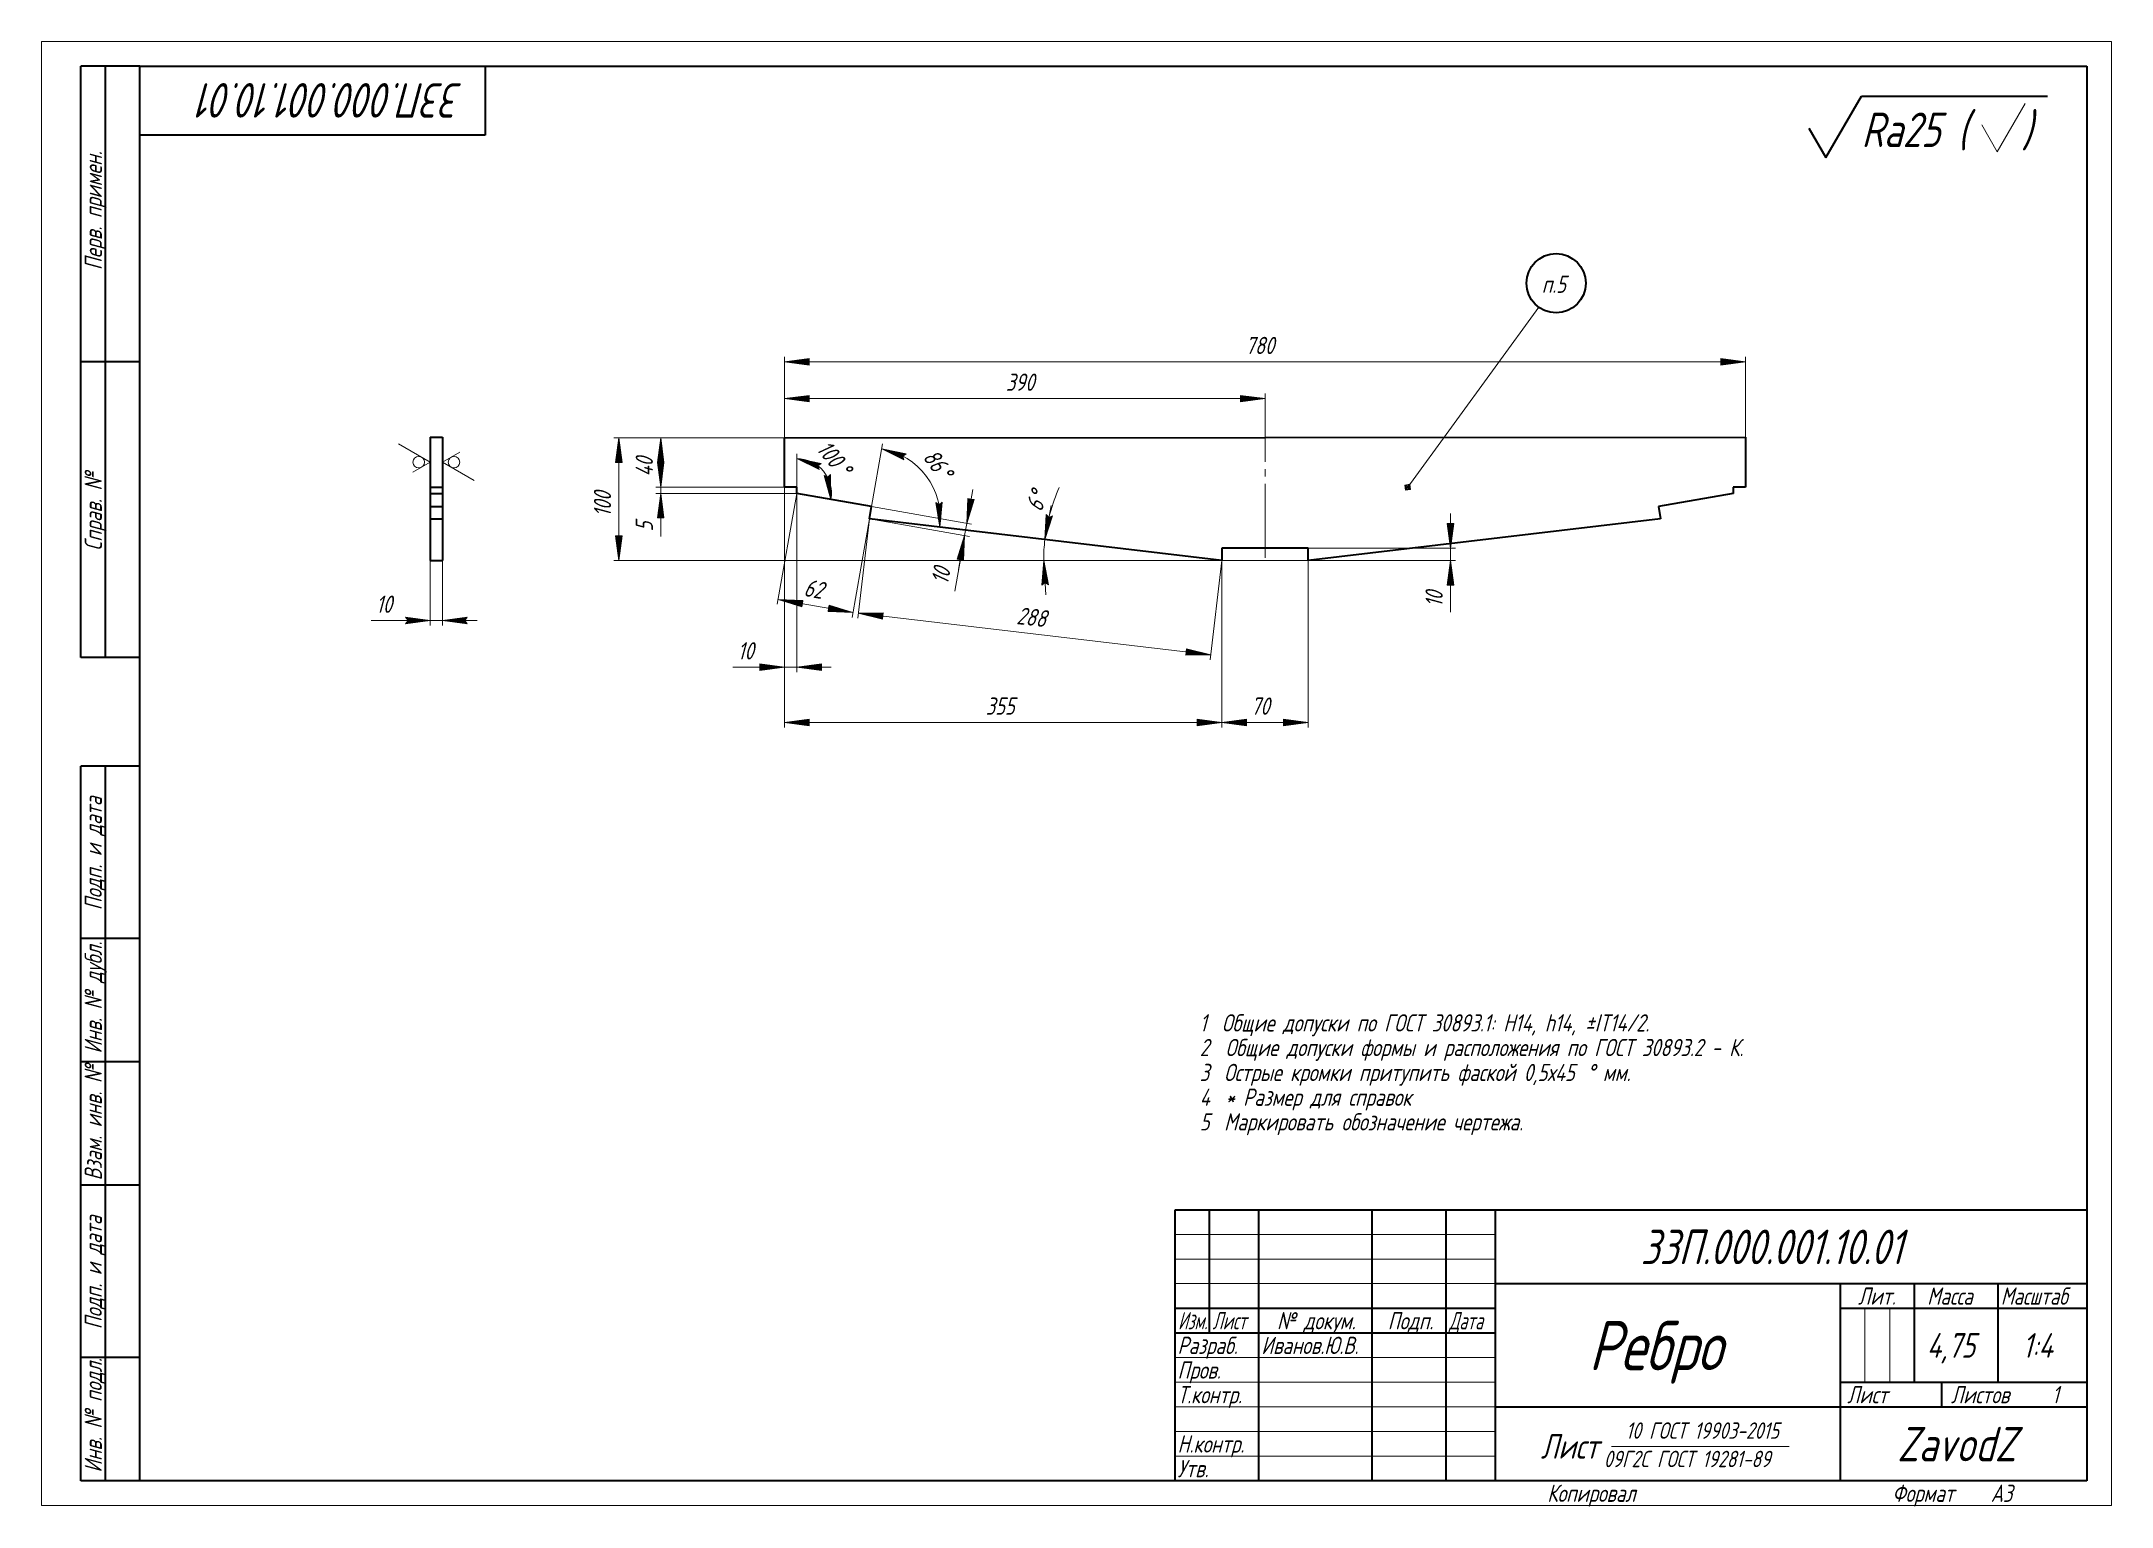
# Model space of a CAD drawing. Header units: millimetres. Extents: x 0 to 420, y 0 to 297.
import ezdxf

# ---------------------------------------------------------------- set-up
doc = ezdxf.new("R2010")
doc.units = ezdxf.units.MM
for name, pattern in [('K5LT_AXLED', [19.5, 15, -1.5, 1.5, -1.5]), ('K5LT_BASIC', [0]), ('K5LT_THIN', [0])]:
    doc.linetypes.add(name, pattern=pattern)
doc.layers.add('Системный слой', color=7, linetype='Continuous')
doc.styles.add('KDIMTEXTSTYLE', font='GOST_AU.SHX', dxfattribs={"width": 0.96, "oblique": 15, "height": 5})
doc.styles.add('KTEXTSTYLE', font='GOST_AU.SHX', dxfattribs={"width": 0.96, "height": 5})
doc.dimstyles.new('KDIMSTYLE (0.25)', dxfattribs={"dimtxt": 5, "dimasz": 1, "dimexe": 2, "dimexo": 0, "dimgap": 1, "dimtad": 1, "dimlfac": 4, "dimtxsty": 'KDIMTEXTSTYLE', "dimsah": 1, "dimcen": 0, "dimdle": 1, "dimadec": 0, "dimazin": 0, "dimtfac": 0.667, "dimtmove": 0, "dimatfit": 3, "dimfxl": 1, "dimtvp": 1, "dimtolj": 1, "dimtzin": 0, "dimarcsym": 0})

# ---------------------------------------------------------------- blocks, each defined once
blk = doc.blocks.new('D0')
at = {"layer": 'Системный слой'}
for points in [[(78.88, 179.51), (73.88, 180.17), (74.38, 179.51), (73.88, 178.85)], [(85.88, 179.51), (86.38, 180.17), (81.38, 179.51), (86.38, 178.85)]]:
    blk.add_hatch(color=7, dxfattribs=at).paths.add_polyline_path(points)
at = {"layer": 'Системный слой', "color": 7, "linetype": 'K5LT_THIN', "lineweight": 18}
for p, q in [((78.88, 191.72), (78.88, 178.51)), ((81.38, 191.72), (81.38, 178.51)), ((73.88, 179.51), (66.9, 179.51)), ((78.88, 179.51), (71.88, 179.51)), ((78.88, 179.51), (73.88, 180.17)), ((73.88, 180.17), (74.38, 179.51)), ((74.38, 179.51), (73.88, 178.85)), ((73.88, 178.85), (78.88, 179.51)), ((78.88, 179.51), (73.88, 179.51)), ((78.88, 179.51), (81.38, 179.51)), ((86.38, 180.17), (81.38, 179.51)), ((81.38, 179.51), (86.38, 178.85)), ((81.38, 179.51), (88.38, 179.51)), ((85.88, 179.51), (86.38, 180.17)), ((86.38, 178.85), (85.88, 179.51))]:
    blk.add_line(p, q, dxfattribs=at)
at = {"layer": 'Системный слой', "color": 7, "insert": (67.9, 184.58), "char_height": 2.5, "attachment_point": 1, "style": 'KTEXTSTYLE'}
blk.add_mtext('\\H3.5;\\W0.965;\\Q15;\\Q15;10', dxfattribs=at)
blk = doc.blocks.new('KDIMARROW_02')
at = {"layer": 'Системный слой'}
blk.add_hatch(color=0, dxfattribs=at).paths.add_polyline_path([(4.5, 0), (5, 0.66), (0, 0), (5, -0.66)])
at = {"layer": 'Системный слой', "color": 0, "linetype": 'K5LT_THIN', "lineweight": 18}
for p, q in [((0, 0), (-1, 0)), ((5, 0.66), (0, 0)), ((0, 0), (5, -0.66)), ((0, 0), (7, 0)), ((4.5, 0), (5, 0.66)), ((5, -0.66), (4.5, 0))]:
    blk.add_line(p, q, dxfattribs=at)
blk = doc.blocks.new('U0')
at = {"layer": 'Системный слой', "color": 7, "linetype": 'K5LT_THIN', "lineweight": 18}
for p, q in [((78.88, 211.65), (72.48, 215.34)), ((75.38, 209.63), (78.88, 211.65))]:
    blk.add_line(p, q, dxfattribs=at)
blk.add_arc((76.55, 211.65), 1.17, 0, 360, dxfattribs=at)
blk = doc.blocks.new('U1')
at = {"layer": 'Системный слой', "color": 7, "linetype": 'K5LT_THIN', "lineweight": 18}
for p, q in [((84.88, 213.67), (81.38, 211.65)), ((81.38, 211.65), (87.78, 207.95))]:
    blk.add_line(p, q, dxfattribs=at)
blk.add_arc((83.71, 211.65), 1.17, 0, 360, dxfattribs=at)
blk = doc.blocks.new('D1')
at = {"layer": 'Системный слой'}
for points in [[(155.75, 232), (155.75, 232.66), (150.75, 232), (155.75, 231.34)], [(345.75, 232), (340.75, 232.66), (340.75, 232), (340.75, 231.34)]]:
    blk.add_hatch(color=7, dxfattribs=at).paths.add_polyline_path(points)
at = {"layer": 'Системный слой', "color": 7, "linetype": 'K5LT_THIN', "lineweight": 18}
for p, q in [((150.75, 216.6), (150.75, 233)), ((150.75, 232), (155.75, 232.66)), ((155.75, 231.34), (150.75, 232)), ((150.75, 232), (345.75, 232)), ((155.75, 232.66), (155.75, 232)), ((155.75, 232), (155.75, 231.34)), ((340.75, 232), (340.75, 232.66)), ((340.75, 232.66), (345.75, 232)), ((345.75, 232), (340.75, 231.34)), ((340.75, 231.34), (340.75, 232)), ((345.75, 216.73), (345.75, 233))]:
    blk.add_line(p, q, dxfattribs=at)
at = {"layer": 'Системный слой', "color": 7, "insert": (244.28, 237.07), "char_height": 2.5, "attachment_point": 1, "style": 'KTEXTSTYLE'}
blk.add_mtext('\\H3.5;\\W0.965;\\Q15;\\Q15;780', dxfattribs=at)
blk = doc.blocks.new('KDIMARROW_05')
at = {"layer": 'Системный слой'}
blk.add_hatch(color=0, dxfattribs=at).paths.add_polyline_path([(-5, -0.66), (0, 0), (-5, 0.66), (-5, 0)])
at = {"layer": 'Системный слой', "color": 0, "linetype": 'K5LT_THIN', "lineweight": 18}
for p, q in [((-5, 0), (-5, 0.66)), ((-5, 0.66), (0, 0)), ((0, 0), (-5, -0.66)), ((-5, -0.66), (-5, 0)), ((0, 0), (-1, 0))]:
    blk.add_line(p, q, dxfattribs=at)
blk = doc.blocks.new('D2')
at = {"layer": 'Системный слой'}
for points in [[(117.81, 211.6), (117.15, 216.6), (116.49, 211.6), (117.15, 211.6)], [(117.15, 191.72), (117.81, 196.72), (117.15, 196.72), (116.49, 196.72)]]:
    blk.add_hatch(color=7, dxfattribs=at).paths.add_polyline_path(points)
at = {"layer": 'Системный слой', "color": 7, "linetype": 'K5LT_THIN', "lineweight": 18}
for p, q in [((150.75, 216.6), (116.15, 216.6)), ((116.49, 211.6), (117.15, 216.6)), ((117.15, 216.6), (117.81, 211.6)), ((117.15, 216.6), (117.15, 191.72)), ((117.15, 211.6), (116.49, 211.6)), ((117.81, 211.6), (117.15, 211.6)), ((117.15, 191.72), (116.49, 196.72)), ((116.49, 196.72), (117.15, 196.72)), ((117.15, 196.72), (117.81, 196.72)), ((117.81, 196.72), (117.15, 191.72)), ((239.5, 191.72), (116.15, 191.72))]:
    blk.add_line(p, q, dxfattribs=at)
at = {"layer": 'Системный слой', "color": 7, "insert": (112.08, 200.56), "char_height": 2.5, "attachment_point": 1, "rotation": 90, "style": 'KTEXTSTYLE'}
blk.add_mtext('\\H3.5;\\W0.965;\\Q15;\\Q15;100', dxfattribs=at)
blk = doc.blocks.new('D3')
at = {"layer": 'Системный слой'}
for points in [[(244.5, 158.17), (244.5, 158.83), (244.5, 159.49), (239.5, 158.83)], [(252, 158.17), (257, 158.83), (252, 159.49), (252, 158.83)]]:
    blk.add_hatch(color=7, dxfattribs=at).paths.add_polyline_path(points)
at = {"layer": 'Системный слой', "color": 7, "linetype": 'K5LT_THIN', "lineweight": 18}
for p, q in [((239.5, 191.72), (239.5, 157.83)), ((257, 191.72), (257, 157.83)), ((239.5, 158.83), (244.5, 159.49)), ((244.5, 158.17), (239.5, 158.83)), ((239.5, 158.83), (257, 158.83)), ((244.5, 159.49), (244.5, 158.83)), ((244.5, 158.83), (244.5, 158.17)), ((252, 158.83), (252, 159.49)), ((252, 159.49), (257, 158.83)), ((257, 158.83), (252, 158.17)), ((252, 158.17), (252, 158.83))]:
    blk.add_line(p, q, dxfattribs=at)
at = {"layer": 'Системный слой', "color": 7, "insert": (245.39, 163.91), "char_height": 2.5, "attachment_point": 1, "style": 'KTEXTSTYLE'}
blk.add_mtext('\\H3.5;\\W0.965;\\Q15;\\Q15;70', dxfattribs=at)
blk = doc.blocks.new('D4')
at = {"layer": 'Системный слой'}
for points in [[(285.87, 194.22), (286.53, 199.22), (285.87, 199.22), (285.21, 199.22)], [(286.53, 186.72), (285.87, 191.72), (285.21, 186.72), (285.87, 186.72)]]:
    blk.add_hatch(color=7, dxfattribs=at).paths.add_polyline_path(points)
at = {"layer": 'Системный слой', "color": 7, "linetype": 'K5LT_THIN', "lineweight": 18}
for p, q in [((285.87, 199.22), (285.21, 199.22)), ((285.21, 199.22), (285.87, 194.22)), ((285.87, 194.22), (285.87, 201.22)), ((285.87, 194.22), (286.53, 199.22)), ((286.53, 199.22), (285.87, 199.22)), ((239.5, 194.22), (286.87, 194.22)), ((285.87, 191.72), (285.87, 194.22)), ((239.5, 191.72), (286.87, 191.72)), ((285.87, 191.72), (285.21, 186.72)), ((286.53, 186.72), (285.87, 191.72)), ((285.87, 191.72), (285.87, 184.72)), ((285.87, 191.72), (285.87, 188.22)), ((285.21, 186.72), (285.87, 186.72)), ((285.87, 188.22), (285.87, 181.25)), ((285.87, 186.72), (286.53, 186.72))]:
    blk.add_line(p, q, dxfattribs=at)
at = {"layer": 'Системный слой', "color": 7, "insert": (280.8, 182.25), "char_height": 2.5, "attachment_point": 1, "rotation": 90, "style": 'KTEXTSTYLE'}
blk.add_mtext('\\H3.5;\\W0.965;\\Q15;\\Q15;10', dxfattribs=at)
blk = doc.blocks.new('KDIMARROW_06')
at = {"layer": 'Системный слой'}
blk.add_hatch(color=0, dxfattribs=at).paths.add_polyline_path([(5, 0), (5, 0.66), (0, 0), (5, -0.66)])
at = {"layer": 'Системный слой', "color": 0, "linetype": 'K5LT_THIN', "lineweight": 18}
for p, q in [((0, 0), (-1, 0)), ((5, 0.66), (0, 0)), ((0, 0), (5, -0.66)), ((0, 0), (7, 0)), ((5, 0), (5, 0.66)), ((5, -0.66), (5, 0))]:
    blk.add_line(p, q, dxfattribs=at)
blk = doc.blocks.new('D5')
at = {"layer": 'Системный слой'}
for points in [[(155.75, 158.83), (155.75, 159.49), (150.75, 158.83), (155.75, 158.17)], [(234.5, 158.17), (239.5, 158.83), (234.5, 159.49), (234.5, 158.83)]]:
    blk.add_hatch(color=7, dxfattribs=at).paths.add_polyline_path(points)
at = {"layer": 'Системный слой', "color": 7, "linetype": 'K5LT_THIN', "lineweight": 18}
for p, q in [((150.75, 206.57), (150.75, 157.83)), ((239.5, 191.72), (239.5, 157.83)), ((150.75, 158.83), (155.75, 159.49)), ((155.75, 158.17), (150.75, 158.83)), ((239.5, 158.83), (150.75, 158.83)), ((155.75, 159.49), (155.75, 158.83)), ((155.75, 158.83), (155.75, 158.17)), ((234.5, 158.83), (234.5, 159.49)), ((234.5, 159.49), (239.5, 158.83)), ((239.5, 158.83), (234.5, 158.17)), ((234.5, 158.17), (234.5, 158.83))]:
    blk.add_line(p, q, dxfattribs=at)
at = {"layer": 'Системный слой', "color": 7, "insert": (191.57, 163.91), "char_height": 2.5, "attachment_point": 1, "style": 'KTEXTSTYLE'}
blk.add_mtext('\\H3.5;\\W0.965;\\Q15;\\Q15;355', dxfattribs=at)
blk = doc.blocks.new('D6')
at = {"layer": 'Системный слой'}
for points in [[(155.75, 223.89), (155.75, 224.55), (155.75, 225.2), (150.75, 224.55)], [(248.25, 224.55), (243.25, 225.2), (243.25, 224.55), (243.25, 223.89)]]:
    blk.add_hatch(color=7, dxfattribs=at).paths.add_polyline_path(points)
at = {"layer": 'Системный слой', "color": 7, "linetype": 'K5LT_THIN', "lineweight": 18}
for p, q in [((150.75, 216.6), (150.75, 225.55)), ((150.75, 224.55), (155.75, 225.2)), ((155.75, 223.89), (150.75, 224.55)), ((150.75, 224.55), (248.25, 224.55)), ((155.75, 225.2), (155.75, 224.55)), ((155.75, 224.55), (155.75, 223.89)), ((243.25, 224.55), (243.25, 225.2)), ((243.25, 225.2), (248.25, 224.55)), ((248.25, 224.55), (243.25, 223.89)), ((243.25, 223.89), (243.25, 224.55)), ((248.25, 216.66), (248.25, 225.55))]:
    blk.add_line(p, q, dxfattribs=at)
at = {"layer": 'Системный слой', "color": 7, "insert": (195.67, 229.62), "char_height": 2.5, "attachment_point": 1, "style": 'KTEXTSTYLE'}
blk.add_mtext('\\H3.5;\\W0.965;\\Q15;\\Q15;390', dxfattribs=at)
blk = doc.blocks.new('D7')
at = {"layer": 'Системный слой'}
for points in [[(150.75, 170.05), (145.75, 170.71), (145.75, 170.05), (145.75, 169.39)], [(158.25, 170.05), (158.25, 170.71), (153.25, 170.05), (158.25, 169.39)]]:
    blk.add_hatch(color=7, dxfattribs=at).paths.add_polyline_path(points)
at = {"layer": 'Системный слой', "color": 7, "linetype": 'K5LT_THIN', "lineweight": 18}
for p, q in [((150.75, 206.57), (150.75, 169.05)), ((153.25, 206.57), (153.25, 169.05)), ((147.25, 170.05), (140.27, 170.05)), ((150.75, 170.05), (143.75, 170.05)), ((150.75, 170.05), (145.75, 170.71)), ((145.75, 170.71), (145.75, 170.05)), ((145.75, 170.05), (145.75, 169.39)), ((145.75, 169.39), (150.75, 170.05)), ((150.75, 170.05), (147.25, 170.05)), ((150.75, 170.05), (153.25, 170.05)), ((158.25, 170.71), (153.25, 170.05)), ((153.25, 170.05), (158.25, 169.39)), ((153.25, 170.05), (160.25, 170.05)), ((158.25, 170.05), (158.25, 170.71)), ((158.25, 169.39), (158.25, 170.05))]:
    blk.add_line(p, q, dxfattribs=at)
at = {"layer": 'Системный слой', "color": 7, "insert": (141.27, 175.12), "char_height": 2.5, "attachment_point": 1, "style": 'KTEXTSTYLE'}
blk.add_mtext('\\H3.5;\\W0.965;\\Q15;\\Q15;10', dxfattribs=at)
blk = doc.blocks.new('D8')
at = {"layer": 'Системный слой'}
for points in [[(126.3, 211.6), (125.64, 216.6), (124.98, 211.6), (125.64, 211.6)], [(125.64, 206.57), (126.3, 211.57), (125.64, 211.57), (124.98, 211.57)]]:
    blk.add_hatch(color=7, dxfattribs=at).paths.add_polyline_path(points)
at = {"layer": 'Системный слой', "color": 7, "linetype": 'K5LT_THIN', "lineweight": 18}
for p, q in [((150.75, 216.6), (124.64, 216.6)), ((124.98, 211.6), (125.64, 216.6)), ((125.64, 216.6), (126.3, 211.6)), ((125.64, 216.6), (125.64, 206.57)), ((125.64, 211.6), (124.98, 211.6)), ((125.64, 206.57), (124.98, 211.57)), ((124.98, 211.57), (125.64, 211.57)), ((126.3, 211.6), (125.64, 211.6)), ((125.64, 211.57), (126.3, 211.57)), ((126.3, 211.57), (125.64, 206.57)), ((150.75, 206.57), (124.64, 206.57))]:
    blk.add_line(p, q, dxfattribs=at)
at = {"layer": 'Системный слой', "color": 7, "insert": (120.56, 208.73), "char_height": 2.5, "attachment_point": 1, "rotation": 90, "style": 'KTEXTSTYLE'}
blk.add_mtext('\\H3.5;\\W0.965;\\Q15;\\Q15;40', dxfattribs=at)
blk = doc.blocks.new('D9')
at = {"layer": 'Системный слой'}
for points in [[(125.64, 206.57), (126.3, 211.57), (125.64, 211.57), (124.98, 211.57)], [(126.3, 200.32), (125.64, 205.32), (124.98, 200.32), (125.64, 200.32)]]:
    blk.add_hatch(color=7, dxfattribs=at).paths.add_polyline_path(points)
at = {"layer": 'Системный слой', "color": 7, "linetype": 'K5LT_THIN', "lineweight": 18}
for p, q in [((125.64, 211.57), (124.98, 211.57)), ((124.98, 211.57), (125.64, 206.57)), ((125.64, 206.57), (125.64, 213.57)), ((125.64, 206.57), (126.3, 211.57)), ((126.3, 211.57), (125.64, 211.57)), ((153.25, 206.57), (124.64, 206.57)), ((125.64, 206.57), (125.64, 205.32)), ((153.25, 205.32), (124.64, 205.32)), ((125.64, 205.32), (124.98, 200.32)), ((126.3, 200.32), (125.64, 205.32)), ((125.64, 205.32), (125.64, 198.32)), ((125.64, 205.32), (125.64, 201.82)), ((125.64, 201.82), (125.64, 196.6)), ((124.98, 200.32), (125.64, 200.32)), ((125.64, 200.32), (126.3, 200.32))]:
    blk.add_line(p, q, dxfattribs=at)
at = {"layer": 'Системный слой', "color": 7, "insert": (120.56, 197.6), "char_height": 2.5, "attachment_point": 1, "rotation": 90, "style": 'KTEXTSTYLE'}
blk.add_mtext('\\H3.5;\\W0.965;\\Q15;\\Q15;5', dxfattribs=at)
blk = doc.blocks.new('D10')
at = {"layer": 'Системный слой'}
for points in [[(203.59, 195.97), (205.13, 200.77), (204.4, 200.4), (203.84, 201.01)], [(204.31, 186.77), (203.34, 191.72), (203, 186.69), (203.62, 187.23)]]:
    blk.add_hatch(color=7, dxfattribs=at).paths.add_polyline_path(points)
at = {"layer": 'Системный слой', "color": 7, "linetype": 'K5LT_THIN', "lineweight": 18}
for p, q in [((203.59, 195.97), (204.84, 202.86)), ((167.99, 200.18), (204.58, 195.85)), ((203.84, 201.01), (203.59, 195.97)), ((203.59, 195.97), (205.13, 200.77)), ((204.4, 200.4), (203.84, 201.01)), ((205.13, 200.77), (204.4, 200.4)), ((116.15, 191.72), (204.34, 191.72)), ((203.34, 191.72), (203, 186.69)), ((204.31, 186.77), (203.34, 191.72)), ((203.34, 191.72), (203.78, 184.74)), ((203, 186.69), (203.62, 187.23)), ((203.62, 187.23), (204.31, 186.77))]:
    blk.add_line(p, q, dxfattribs=at)
for start, end in [(155.879, 173.2587), (173.2587, 180)]:
    blk.add_arc((239.5, 191.72), 36.16, start, end, dxfattribs=at)
at = {"layer": 'Системный слой', "color": 7, "char_height": 2.5, "attachment_point": 1, "rotation": 71.406, "style": 'KTEXTSTYLE'}
for s, insert in [('\\H3.5;\\W0.965;\\Q15;\\Q15;°', (200.32, 204.62)), ('\\H3.5;\\W0.965;\\Q15;\\Q15;6', (199.61, 202.52))]:
    blk.add_mtext(s, dxfattribs=dict(at, insert=insert))
blk = doc.blocks.new('D11')
at = {"layer": 'Системный слой'}
for points in [[(170.69, 180.44), (170.77, 181.09), (165.73, 181.02), (170.61, 179.78)], [(237.24, 172.57), (232.35, 173.81), (232.27, 173.16), (232.19, 172.5)]]:
    blk.add_hatch(color=7, dxfattribs=at).paths.add_polyline_path(points)
at = {"layer": 'Системный слой', "color": 7, "linetype": 'K5LT_THIN', "lineweight": 18}
for p, q in [((167.99, 200.18), (165.61, 180.03)), ((239.5, 191.72), (237.12, 171.58)), ((165.73, 181.02), (170.77, 181.09)), ((170.61, 179.78), (165.73, 181.02)), ((165.73, 181.02), (237.24, 172.57)), ((170.77, 181.09), (170.69, 180.44)), ((170.69, 180.44), (170.61, 179.78)), ((232.19, 172.5), (232.27, 173.16)), ((237.24, 172.57), (232.19, 172.5)), ((232.27, 173.16), (232.35, 173.81)), ((232.35, 173.81), (237.24, 172.57))]:
    blk.add_line(p, q, dxfattribs=at)
at = {"layer": 'Системный слой', "color": 7, "insert": (198.13, 182.3), "char_height": 2.5, "attachment_point": 1, "rotation": 353.2587, "style": 'KTEXTSTYLE'}
blk.add_mtext('\\H3.5;\\W0.965;\\Q15;\\Q15;288', dxfattribs=at)
blk = doc.blocks.new('D12')
at = {"layer": 'Системный слой'}
for points in [[(154.38, 182.95), (154.5, 183.6), (149.46, 183.82), (154.27, 182.3)], [(164.63, 181.14), (159.82, 182.66), (159.71, 182.01), (159.59, 181.36)]]:
    blk.add_hatch(color=7, dxfattribs=at).paths.add_polyline_path(points)
at = {"layer": 'Системный слой', "color": 7, "linetype": 'K5LT_THIN', "lineweight": 18}
for p, q in [((153.25, 205.32), (149.28, 182.83)), ((167.99, 200.18), (164.46, 180.16)), ((149.46, 183.82), (154.5, 183.6)), ((154.27, 182.3), (149.46, 183.82)), ((164.63, 181.14), (149.46, 183.82)), ((154.38, 182.95), (154.27, 182.3)), ((154.5, 183.6), (154.38, 182.95)), ((159.59, 181.36), (159.71, 182.01)), ((164.63, 181.14), (159.59, 181.36)), ((159.71, 182.01), (159.82, 182.66)), ((159.82, 182.66), (164.63, 181.14))]:
    blk.add_line(p, q, dxfattribs=at)
at = {"layer": 'Системный слой', "color": 7, "insert": (155.11, 187.98), "char_height": 2.5, "attachment_point": 1, "rotation": 350, "style": 'KTEXTSTYLE'}
blk.add_mtext('\\H3.5;\\W0.965;\\Q15;\\Q15;62', dxfattribs=at)
blk = doc.blocks.new('D13')
at = {"layer": 'Системный слой'}
for points in [[(187.73, 199.23), (189.25, 204.04), (188.6, 204.16), (187.95, 204.27)], [(187.08, 191.73), (187.3, 196.77), (185.78, 191.96), (186.43, 191.85)]]:
    blk.add_hatch(color=7, dxfattribs=at).paths.add_polyline_path(points)
at = {"layer": 'Системный слой', "color": 7, "linetype": 'K5LT_THIN', "lineweight": 18}
for p, q in [((187.73, 199.23), (188.95, 206.13)), ((168.42, 202.64), (188.72, 199.06)), ((187.95, 204.27), (187.73, 199.23)), ((187.73, 199.23), (189.25, 204.04)), ((188.6, 204.16), (187.95, 204.27)), ((189.25, 204.04), (188.6, 204.16)), ((167.99, 200.18), (188.28, 196.6)), ((187.73, 199.23), (187.3, 196.77)), ((187.3, 196.77), (185.78, 191.96)), ((187.3, 196.77), (186.08, 189.88)), ((187.3, 196.77), (186.52, 192.34)), ((187.08, 191.73), (187.3, 196.77)), ((186.52, 192.34), (185.3, 185.47)), ((185.78, 191.96), (186.43, 191.85)), ((186.43, 191.85), (187.08, 191.73))]:
    blk.add_line(p, q, dxfattribs=at)
at = {"layer": 'Системный слой', "color": 7, "insert": (180.48, 187.33), "char_height": 2.5, "attachment_point": 1, "rotation": 80, "style": 'KTEXTSTYLE'}
blk.add_mtext('\\H3.5;\\W0.965;\\Q15;\\Q15;10', dxfattribs=at)
blk = doc.blocks.new('D14')
at = {"layer": 'Системный слой'}
for points in [[(157.51, 210.92), (158.2, 211.39), (153.25, 212.36), (157.78, 210.14)], [(160.18, 204.1), (160.08, 209.14), (159.51, 208.54), (158.78, 208.94)]]:
    blk.add_hatch(color=7, dxfattribs=at).paths.add_polyline_path(points)
at = {"layer": 'Системный слой', "color": 7, "linetype": 'K5LT_THIN', "lineweight": 18}
for p, q in [((153.25, 206.57), (153.25, 213.36)), ((153.25, 212.36), (158.2, 211.39)), ((157.78, 210.14), (153.25, 212.36)), ((158.2, 211.39), (157.51, 210.92)), ((157.51, 210.92), (157.78, 210.14)), ((160.18, 204.1), (158.78, 208.94)), ((158.78, 208.94), (159.51, 208.54)), ((159.51, 208.54), (160.08, 209.14)), ((160.08, 209.14), (160.18, 204.1)), ((168.42, 202.64), (159.2, 204.27))]:
    blk.add_line(p, q, dxfattribs=at)
blk.add_arc((153.25, 205.32), 7.04, 349.9746, 90, dxfattribs=at)
at = {"layer": 'Системный слой', "color": 7, "char_height": 2.5, "attachment_point": 1, "rotation": 309.9873, "style": 'KTEXTSTYLE'}
for s, insert in [('\\H3.5;\\W0.965;\\Q15;\\Q15;100', (159.76, 216.44)), ('\\H3.5;\\W0.965;\\Q15;\\Q15;°', (163.56, 211.9))]:
    blk.add_mtext(s, dxfattribs=dict(at, insert=insert))
blk = doc.blocks.new('KDIMARROW_01')
at = {"layer": 'Системный слой'}
blk.add_hatch(color=0, dxfattribs=at).paths.add_polyline_path([(0, 0), (-5, 0.66), (-4.5, 0), (-5, -0.66)])
at = {"layer": 'Системный слой', "color": 0, "linetype": 'K5LT_THIN', "lineweight": 18}
for p, q in [((-4.5, 0), (-5, 0.66)), ((-5, 0.66), (0, 0)), ((0, 0), (-5, -0.66)), ((-5, -0.66), (-4.5, 0)), ((0, 0), (-1, 0))]:
    blk.add_line(p, q, dxfattribs=at)
blk = doc.blocks.new('D15')
at = {"layer": 'Системный слой'}
for points in [[(174.74, 212.89), (175.43, 213.35), (170.49, 214.36), (175, 212.11)], [(182.29, 198.49), (182.75, 203.51), (182.11, 202.98), (181.44, 203.46)]]:
    blk.add_hatch(color=7, dxfattribs=at).paths.add_polyline_path(points)
at = {"layer": 'Системный слой', "color": 7, "linetype": 'K5LT_THIN', "lineweight": 18}
for p, q in [((168.42, 202.64), (170.66, 215.34)), ((170.49, 214.36), (175.43, 213.35)), ((175, 212.11), (170.49, 214.36)), ((175.43, 213.35), (174.74, 212.89)), ((174.74, 212.89), (175, 212.11)), ((182.29, 198.49), (181.44, 203.46)), ((181.44, 203.46), (182.11, 202.98)), ((182.11, 202.98), (182.75, 203.51)), ((182.75, 203.51), (182.29, 198.49)), ((239.5, 191.72), (181.3, 198.6))]:
    blk.add_line(p, q, dxfattribs=at)
blk.add_arc((167.99, 200.18), 14.4, 353.2587, 80, dxfattribs=at)
at = {"layer": 'Системный слой', "color": 7, "char_height": 2.5, "attachment_point": 1, "rotation": 306.6294, "style": 'KTEXTSTYLE'}
for s, insert in [('\\H3.5;\\W0.965;\\Q15;\\Q15;86', (181.48, 214.7)), ('\\H3.5;\\W0.965;\\Q15;\\Q15;°', (184.14, 211.13))]:
    blk.add_mtext(s, dxfattribs=dict(at, insert=insert))
blk = doc.blocks.new('U2')
at = {"layer": 'Системный слой'}
h = blk.add_hatch(color=7, dxfattribs=at)
h.paths.add_polyline_path([(277.79, 206.13), (277.63, 207.18), (276.58, 207.01), (276.75, 205.96)])
h.paths.add_polyline_path([(277.59, 206.28), (277.48, 206.98), (276.78, 206.87), (276.89, 206.17)])
h.paths.add_polyline_path([(277.39, 206.42), (277.33, 206.77), (276.98, 206.72), (277.04, 206.37)])
at = {"layer": 'Системный слой', "color": 7, "linetype": 'K5LT_THIN', "lineweight": 18}
for p, q in [((303.77, 243.09), (277.19, 206.57)), ((277.63, 207.18), (276.58, 207.01)), ((276.58, 207.01), (276.75, 205.96)), ((276.75, 205.96), (277.79, 206.13)), ((277.48, 206.98), (276.78, 206.87)), ((276.78, 206.87), (276.89, 206.17)), ((276.89, 206.17), (277.59, 206.28)), ((277.33, 206.77), (276.98, 206.72)), ((276.98, 206.72), (277.04, 206.37)), ((277.04, 206.37), (277.39, 206.42)), ((277.33, 206.77), (277.48, 206.98)), ((277.39, 206.42), (277.33, 206.77)), ((277.48, 206.98), (277.63, 207.18)), ((277.59, 206.28), (277.48, 206.98)), ((277.79, 206.13), (277.63, 207.18))]:
    blk.add_line(p, q, dxfattribs=at)
at = {"layer": 'Системный слой', "color": 150, "linetype": 'K5LT_BASIC', "lineweight": 40, "true_color": 0x0080ff}
blk.add_arc((307.3, 247.95), 6, 0, 360, dxfattribs=at)
at = {"layer": 'Системный слой', "color": 7, "insert": (304.39, 249.49), "char_height": 2.5, "attachment_point": 1, "style": 'KTEXTSTYLE'}
blk.add_mtext('\\H3.5;\\W0.965;\\Q15;\\Q15;п.5', dxfattribs=at)
blk = doc.blocks.new('U3')
at = {"color": 7, "linetype": 'K5LT_THIN', "lineweight": 18}
for p, q in [((0, 0), (0, 297)), ((0, 297), (420, 297)), ((420, 297), (420, 0)), ((230, 55), (295, 55)), ((230, 50), (295, 50)), ((230, 45), (295, 45)), ((369.96, 25), (369.96, 40)), ((374.98, 25), (374.98, 40)), ((230, 30), (295, 30)), ((230, 25), (295, 25)), ((230, 20), (295, 20)), ((230, 15), (295, 15)), ((230, 10), (295, 10)), ((318.53, 12), (354.6, 12)), ((420, 0), (0, 0))]:
    blk.add_line(p, q, dxfattribs=at)
at = {"color": 150, "linetype": 'K5LT_BASIC', "lineweight": 40, "true_color": 0x0080ff}
for p, q in [((8, 172), (8, 292)), ((20, 292), (8, 292)), ((13, 172), (13, 292)), ((20, 5), (20, 292)), ((20, 292), (415, 292)), ((90, 292), (90, 278)), ((415, 292), (415, 5)), ((90, 278), (20, 278)), ((20, 232), (8, 232)), ((20, 172), (8, 172)), ((8, 5), (8, 150)), ((20, 150), (8, 150)), ((13, 5), (13, 150)), ((20, 115), (8, 115)), ((20, 90), (8, 90)), ((20, 65), (8, 65)), ((230, 60), (415, 60)), ((230, 5), (230, 60)), ((237, 35), (237, 60)), ((247, 5), (247, 60)), ((270, 5), (270, 60)), ((285, 5), (285, 60)), ((295, 5), (295, 60)), ((295, 45), (415, 45)), ((365, 5), (365, 45)), ((380, 25), (380, 45)), ((397, 25), (397, 45)), ((230, 40), (295, 40)), ((365, 40), (380, 40)), ((380, 40), (415, 40)), ((230, 35), (295, 35)), ((20, 30), (8, 30)), ((365, 25), (415, 25)), ((385.57, 20), (385.57, 25)), ((295, 20), (365, 20)), ((365, 20), (415, 20)), ((20, 5), (8, 5)), ((415, 5), (20, 5))]:
    blk.add_line(p, q, dxfattribs=at)
at = {"color": 7, "char_height": 2.5, "attachment_point": 1, "style": 'KTEXTSTYLE'}
for s, insert, rotation in [('\\H3.5;\\W0.965;\\Q15;\\Q15;\\H7.00;ЗЗП.000.001.10.01', (85.54, 281.55), 180), ('\\H3.5;\\W0.965;\\Q15;\\Q15;Перв. примен.', (8.77, 250.61), 90), ('\\H3.5;\\W0.965;\\Q15;\\Q15;Справ. №', (8.77, 193.68), 90), ('\\H3.5;\\W0.965;\\Q15;\\Q15;Подп. и дата', (8.77, 120.75), 90), ('\\H3.5;\\W0.965;\\Q15;\\Q15;Инв. № дубл.', (8.77, 91.67), 90), ('\\H3.5;\\W0.965;\\Q15;\\Q15;Взам. инв. №', (8.77, 65.94), 90), ('\\H3.5;\\W0.965;\\Q15;\\Q15;Подп. и дата', (8.77, 35.75), 90), ('\\H3.5;\\W0.965;\\Q15;\\Q15;Инв. № подл.', (8.77, 6.67), 90)]:
    blk.add_mtext(s, dxfattribs=dict(at, insert=insert, rotation=rotation))
for s, insert in [('\\H3.5;\\W0.965;\\Q15;\\Q15;\\H7.00;ЗЗП.000.001.10.01', (324.46, 55.95)), ('\\H3.5;\\W0.965;\\Q15;\\Q15;Лит.', (368.56, 44.23)), ('\\H3.5;\\W0.965;\\Q15;\\Q15;Масса', (382.58, 44.23)), ('\\H3.5;\\W0.965;\\Q15;\\Q15;\\W0.941;Масштаб', (397.52, 44.23)), ('\\H3.5;\\W0.965;\\Q15;\\Q15;\\W0.797;Изм.', (230.61, 39.23)), ('\\H3.5;\\W0.965;\\Q15;\\Q15;\\W0.807;Лист', (237.6, 39.23)), ('\\H3.5;\\W0.965;\\Q15;\\Q15;№ докум.', (250.67, 39.23)), ('\\H3.5;\\W0.965;\\Q15;\\Q15;Подп.', (273.15, 39.23)), ('\\H3.5;\\W0.965;\\Q15;\\Q15;\\W0.807;Дата', (285.6, 39.23)), ('\\H3.5;\\W0.965;\\Q15;\\Q15;Разраб.', (230.5, 34.23)), ('\\H3.5;\\W0.965;\\Q15;\\Q15;Иванов.Ю.В.', (247.5, 34.23)), ('\\H3.5;\\W0.965;\\Q15;\\Q15;\\H10.00;Ребро', (313.89, 37.43)), ('\\H3.5;\\W0.965;\\Q15;\\Q15;\\H5.00;4,75', (382.5, 34.97)), ('\\H3.5;\\W0.965;\\Q15;\\Q15;\\H5.00;1:4', (401.92, 34.97)), ('\\H3.5;\\W0.965;\\Q15;\\Q15;Пров.', (230.5, 29.23)), ('\\H3.5;\\W0.965;\\Q15;\\Q15;Т.контр.', (230.5, 24.23)), ('\\H3.5;\\W0.965;\\Q15;\\Q15;Лист', (366.36, 24.23)), ('\\H3.5;\\W0.965;\\Q15;\\Q15;Листов', (387.41, 24.23)), ('\\H3.5;\\W0.965;\\Q15;\\Q15;1', (407.91, 24.23)), ('\\H3.5;\\W0.965;\\Q15;\\Q15;\\H3.33; 10 ГОСТ 19903-2015', (319.79, 16.86)), ('\\H3.5;\\W0.965;\\Q15;\\Q15;Н.контр.', (230.5, 14.23)), ('\\H3.5;\\W0.965;\\Q15;\\Q15;\\H5.00;Лист', (304.19, 14.5)), ('\\H3.5;\\W0.965;\\Q15;\\Q15;\\H7.00;ZavodZ', (376.5, 15.95)), ('\\H3.5;\\W0.965;\\Q15;\\Q15;Утв.', (230.5, 9.23)), ('\\H3.5;\\W0.965;\\Q15;\\Q15;\\H3.33;09Г2С ГОСТ 19281-89', (316.99, 11.1)), ('\\H3.5;\\W0.965;\\Q15;\\Q15;Копировал', (305.5, 4.23)), ('\\H3.5;\\W0.965;\\Q15;\\Q15;Формат', (375.5, 4.23)), ('\\H3.5;\\W0.965;\\Q15;\\Q15;A3', (395.5, 4.23))]:
    blk.add_mtext(s, dxfattribs=dict(at, insert=insert))
blk = doc.blocks.new('U4')
at = {"color": 7, "char_height": 2.5, "attachment_point": 1, "style": 'KTEXTSTYLE'}
for s, insert in [('\\H3.5;\\W0.965;\\Q15;\\Q15;1', (235, 99.65)), ('\\H3.5;\\W0.965;\\Q15;\\Q15;Общие допуски по ГОСТ 30893.1: H14, h14, ', (239.48, 99.65)), ('\\H3.5;\\W0.965;\\Q15;\\Q15;±', (313.19, 99.65)), ('\\H3.5;\\W0.965;\\Q15;\\Q15;IT14/2.', (315.14, 99.65)), ('\\H3.5;\\W0.965;\\Q15;\\Q15;2', (235, 94.65)), ('\\H3.5;\\W0.965;\\Q15;\\Q15;Общие допуски формы и расположения по ГОСТ 30893.2 - К.', (240.22, 94.65)), ('\\H3.5;\\W0.965;\\Q15;\\Q15;3', (235, 89.59)), ('\\H3.5;\\W0.965;\\Q15;\\Q15;Острые кромки притупить фаской 0,5х45', (239.94, 89.59)), ('\\H3.5;\\W0.965;\\Q15;\\Q15;°', (313.56, 89.59)), ('\\H3.5;\\W0.965;\\Q15;\\Q15; мм.', (315.05, 89.59)), ('\\H3.5;\\W0.965;\\Q15;\\Q15;4', (235, 84.57)), ('\\H3.5;\\W0.965;\\Q15;\\Q15;* Размер для справок', (240.22, 84.57)), ('\\H3.5;\\W0.965;\\Q15;\\Q15;5', (235, 79.57)), ('\\H3.5;\\W0.965;\\Q15;\\Q15;Маркировать обозначение чертежа.', (239.94, 79.57))]:
    blk.add_mtext(s, dxfattribs=dict(at, insert=insert))
blk = doc.blocks.new('U5')
at = {"color": 150, "linetype": 'K5LT_BASIC', "lineweight": 40, "true_color": 0x0080ff}
for p, q in [((362.04, 273.42), (369.25, 285.91)), ((369.25, 285.91), (407, 285.91)), ((358.6, 279.37), (362.04, 273.42))]:
    blk.add_line(p, q, dxfattribs=at)
at = {"color": 7, "linetype": 'K5LT_THIN', "lineweight": 18}
for p, q in [((396.77, 274.61), (402.45, 284.41)), ((393.67, 280.05), (396.77, 274.61))]:
    blk.add_line(p, q, dxfattribs=at)
at = {"color": 7, "char_height": 2.5, "attachment_point": 1, "style": 'KTEXTSTYLE'}
for s, insert in [('\\H3.5;\\W0.965;\\Q15;\\Q15;\\H7.00;Ra25 (', (369.25, 282.57)), ('\\H3.5;\\W0.965;\\Q15;\\Q15;\\H7.00;)', (401.75, 282.57))]:
    blk.add_mtext(s, dxfattribs=dict(at, insert=insert))

msp = doc.modelspace()

# ---------------------------------------------------------------- linework, layer by layer
at = {"layer": 'Системный слой', "color": 30, "linetype": 'K5LT_AXLED', "lineweight": 18, "true_color": 0xff8000}
msp.add_line((248.25, 192.2239), (248.25, 218.6639), dxfattribs=at)
at = {"layer": 'Системный слой', "color": 150, "linetype": 'K5LT_BASIC', "lineweight": 40, "true_color": 0x0080ff}
for p, q in [((78.8785, 216.7255), (78.8785, 206.5711)), ((78.8785, 216.7255), (81.3785, 216.7255)), ((81.3785, 216.7255), (81.3785, 206.5711)), ((150.75, 216.6024), (345.75, 216.7255)), ((150.75, 206.5711), (150.75, 216.6024)), ((345.75, 216.7255), (345.75, 206.5711)), ((78.8785, 206.5711), (78.8785, 205.3211)), ((78.8785, 206.5711), (81.3785, 206.5711)), ((81.3785, 206.5711), (81.3785, 205.3211)), ((153.25, 206.5711), (150.75, 206.5711)), ((153.25, 205.3211), (153.25, 206.5711)), ((343.25, 206.5711), (343.25, 205.3211)), ((345.75, 206.5711), (343.25, 206.5711)), ((78.8785, 205.3211), (81.3785, 205.3211)), ((78.8785, 205.3211), (78.8785, 202.6387)), ((78.8785, 202.6387), (81.3785, 202.6387)), ((78.8785, 202.6387), (78.8785, 200.1767)), ((81.3785, 205.3211), (81.3785, 202.6387)), ((81.3785, 202.6387), (81.3785, 200.1767)), ((168.4232, 202.6387), (153.25, 205.3211)), ((167.9891, 200.1767), (168.4232, 202.6387)), ((343.25, 205.3211), (328.0768, 202.6387)), ((328.0768, 202.6387), (328.5109, 200.1767)), ((78.8785, 200.1767), (78.8785, 191.7239)), ((78.8785, 200.1767), (81.3785, 200.1767)), ((81.3785, 200.1767), (81.3785, 191.7239)), ((239.5, 191.7239), (167.9891, 200.1767)), ((328.5109, 200.1767), (257, 191.7239)), ((257, 194.2239), (239.5, 194.2239)), ((239.5, 194.2239), (239.5, 191.7239)), ((257, 191.7239), (257, 194.2239)), ((78.8785, 191.7239), (81.3785, 191.7239))]:
    msp.add_line(p, q, dxfattribs=at)

# ---------------------------------------------------------------- block references
for name in ['U3', 'U5', 'U4']:
    msp.add_blockref(name, (0, 0))
at = {"layer": 'Системный слой'}
for name in ['U2', 'U0', 'U1']:
    msp.add_blockref(name, (0, 0), dxfattribs=at)

# ---------------------------------------------------------------- dimensions: what is measured, and where the dimension line sits
at = {"layer": 'Системный слой', "color": 7}
for base, p1, p2, override, picture, middle in [((150.75, 232), (345.75, 216.7255), (150.75, 216.6024), {"dimexo": 0, "dimpost": '\\H3.5;\\W0.965;\\Q15;<>', "dimblk1": 'KDIMARROW_05', "dimblk2": 'KDIMARROW_05', "dimse1": 0, "dimse2": 0, "dimclrt": 7, "dimtol": 1, "dimtp": 0, "dimtm": 0, "dimtdec": 5, "dimtolj": 1}, 'D1', (248.25, 232)), ((150.75, 224.5458), (248.25, 216.6639), (150.75, 216.6024), {"dimexo": 0, "dimpost": '\\H3.5;\\W0.965;\\Q15;<>', "dimblk1": 'KDIMARROW_05', "dimblk2": 'KDIMARROW_05', "dimse1": 0, "dimse2": 0, "dimclrt": 7, "dimtol": 1, "dimtp": 0, "dimtm": 0, "dimtdec": 5, "dimtolj": 1}, 'D6', (199.5, 224.5458)), ((150.75, 170.0489), (153.25, 206.5711), (150.75, 206.5711), {"dimexo": 0, "dimpost": '\\H3.5;\\W0.965;\\Q15;<>', "dimblk1": 'KDIMARROW_06', "dimblk2": 'KDIMARROW_06', "dimse1": 0, "dimse2": 0, "dimclrt": 7, "dimtol": 1, "dimtp": 0, "dimtm": 0, "dimtdec": 5, "dimtolj": 1}, 'D7', (143.7609, 170.0489)), ((239.5, 158.8316), (150.75, 206.5711), (239.5, 191.7239), {"dimexo": 0, "dimpost": '\\H3.5;\\W0.965;\\Q15;<>', "dimblk1": 'KDIMARROW_05', "dimblk2": 'KDIMARROW_05', "dimse1": 0, "dimse2": 0, "dimclrt": 7, "dimtol": 1, "dimtp": 0, "dimtm": 0, "dimtdec": 5, "dimtolj": 1}, 'D5', (195.125, 158.8316)), ((78.8785, 179.5075), (81.3785, 191.7239), (78.8785, 191.7239), {"dimexo": 0, "dimpost": '\\H3.5;\\W0.965;\\Q15;<>', "dimblk1": 'KDIMARROW_02', "dimblk2": 'KDIMARROW_02', "dimse1": 0, "dimse2": 0, "dimclrt": 7, "dimtol": 1, "dimtp": 0, "dimtm": 0, "dimtdec": 5, "dimtolj": 1}, 'D0', (70.3894, 179.5075)), ((239.5, 158.8316), (257, 191.7239), (239.5, 191.7239), {"dimexo": 0, "dimpost": '\\H3.5;\\W0.965;\\Q15;<>', "dimblk1": 'KDIMARROW_05', "dimblk2": 'KDIMARROW_05', "dimse1": 0, "dimse2": 0, "dimclrt": 7, "dimtol": 1, "dimtp": 0, "dimtm": 0, "dimtdec": 5, "dimtolj": 1}, 'D3', (248.25, 158.8316))]:
    dim = msp.add_linear_dim(base=base, p1=p1, p2=p2, dimstyle='KDIMSTYLE (0.25)', override=override, dxfattribs=at)
    dim.commit()
    dim.dimension.update_dxf_attribs({"geometry": picture, "text_midpoint": middle, "dimtype": 160})
for base, p1, p2, angle, override, picture, middle, dimtype in [((117.1503, 216.6024), (239.5, 191.7239), (150.75, 216.6024), 90, {"dimexo": 0, "dimpost": '\\H3.5;\\W0.965;\\Q15;<>', "dimblk1": 'KDIMARROW_05', "dimblk2": 'KDIMARROW_05', "dimse1": 0, "dimse2": 0, "dimclrt": 7, "dimtol": 1, "dimtp": 0, "dimtm": 0, "dimtdec": 5, "dimtolj": 1}, 'D2', (117.1503, 204.1632), 160), ((125.638, 216.6024), (150.75, 206.5711), (150.75, 216.6024), 90, {"dimexo": 0, "dimpost": '\\H3.5;\\W0.965;\\Q15;<>', "dimblk1": 'KDIMARROW_05', "dimblk2": 'KDIMARROW_05', "dimse1": 0, "dimse2": 0, "dimclrt": 7, "dimtol": 1, "dimtp": 0, "dimtm": 0, "dimtdec": 5, "dimtolj": 1}, 'D8', (125.638, 211.5868), 160), ((125.638, 206.5711), (153.25, 205.3211), (153.25, 206.5711), 90, {"dimexo": 0, "dimpost": '\\H3.5;\\W0.965;\\Q15;<>', "dimblk1": 'KDIMARROW_06', "dimblk2": 'KDIMARROW_06', "dimse1": 0, "dimse2": 0, "dimclrt": 7, "dimtol": 1, "dimtp": 0, "dimtm": 0, "dimtdec": 5, "dimtolj": 1}, 'D9', (125.638, 199.2118), 160), ((187.7319, 199.2341), (167.9891, 200.1767), (168.4232, 202.6387), 80, {"dimexo": 0, "dimpost": '\\H3.5;\\W0.965;\\Q15;<>', "dimblk1": 'KDIMARROW_06', "dimblk2": 'KDIMARROW_06', "dimse1": 0, "dimse2": 0, "dimclrt": 7, "dimtol": 1, "dimtp": 0, "dimtm": 0, "dimtdec": 5, "dimtolj": 1}, 'D13', (185.9105, 188.9044), 161), ((164.633, 181.1436), (153.25, 205.3211), (167.9891, 200.1767), 170, {"dimexo": 0, "dimpost": '\\H3.5;\\W0.965;\\Q15;<>', "dimblk1": 'KDIMARROW_05', "dimblk2": 'KDIMARROW_05', "dimse1": 0, "dimse2": 0, "dimclrt": 7, "dimtol": 1, "dimtp": 0, "dimtm": 0, "dimtdec": 5, "dimtolj": 1}, 'D12', (157.0458, 182.4814), 160), ((165.72511, 181.02339), (239.5, 191.7239), (167.98909, 200.17671), 173.258738, {"dimexo": 0, "dimpost": '\\H3.5;\\W0.965;\\Q15;<>', "dimblk1": 'KDIMARROW_05', "dimblk2": 'KDIMARROW_05', "dimse1": 0, "dimse2": 0, "dimclrt": 7, "dimtol": 1, "dimtp": 0, "dimtm": 0, "dimtdec": 5, "dimtolj": 1}, 'D11', (201.48056, 176.79698), 161), ((285.8715, 191.7239), (239.5, 194.2239), (239.5, 191.7239), 90, {"dimexo": 0, "dimpost": '\\H3.5;\\W0.965;\\Q15;<>', "dimblk1": 'KDIMARROW_06', "dimblk2": 'KDIMARROW_06', "dimse1": 0, "dimse2": 0, "dimclrt": 7, "dimtol": 1, "dimtp": 0, "dimtm": 0, "dimtdec": 5, "dimtolj": 1}, 'D4', (285.8715, 184.7348), 160)]:
    dim = msp.add_linear_dim(base=base, p1=p1, p2=p2, angle=angle, dimstyle='KDIMSTYLE (0.25)', override=override, dxfattribs=at)
    dim.commit()
    dim.dimension.update_dxf_attribs({"geometry": picture, "text_midpoint": middle, "dimtype": dimtype})
for base, line1, line2, text, override, picture, middle in [((153.3204, 212.36), ((153.25, 205.3211), (153.25, 206.5711)), ((153.25, 205.3211), (168.4232, 202.6387)), '\\H3.5;\\W0.965;\\Q15;\\H3.5;\\W0.965;\\Q15;\\Q15;100\\Q15;°\\Q15;', {"dimblk1": 'KDIMARROW_01', "dimblk2": 'KDIMARROW_01', "dimclrt": 7, "dimtolj": 1}, 'D14', (158.6434, 209.8447)), ((170.6315, 214.3331), ((167.9891, 200.1767), (168.4232, 202.6387)), ((167.9891, 200.1767), (239.5, 191.7239)), '\\H3.5;\\W0.965;\\Q15;\\H3.5;\\W0.965;\\Q15;\\Q15;86\\Q15;°\\Q15;', {"dimblk1": 'KDIMARROW_01', "dimblk2": 'KDIMARROW_01', "dimclrt": 7, "dimtolj": 1}, 'D15', (179.546, 208.7688)), ((203.5504, 195.6091), ((239.5, 191.7239), (167.9891, 200.1767)), ((239.5, 191.7239), (116.1503, 191.7239)), '\\H3.5;\\W0.965;\\Q15;\\H3.5;\\W0.965;\\Q15;\\Q15;6\\Q15;°\\Q15;', {"dimblk1": 'KDIMARROW_02', "dimblk2": 'KDIMARROW_02', "dimclrt": 7, "dimtolj": 1}, 'D10', (205.2285, 203.2535))]:
    dim = msp.add_angular_dim_2l(base=base, line1=line1, line2=line2, text=text, dimstyle='KDIMSTYLE (0.25)', override=override, dxfattribs=at)
    dim.commit()
    dim.dimension.update_dxf_attribs({"geometry": picture, "text_midpoint": middle, "dimtype": 162})

doc.saveas('drawing.dxf')
